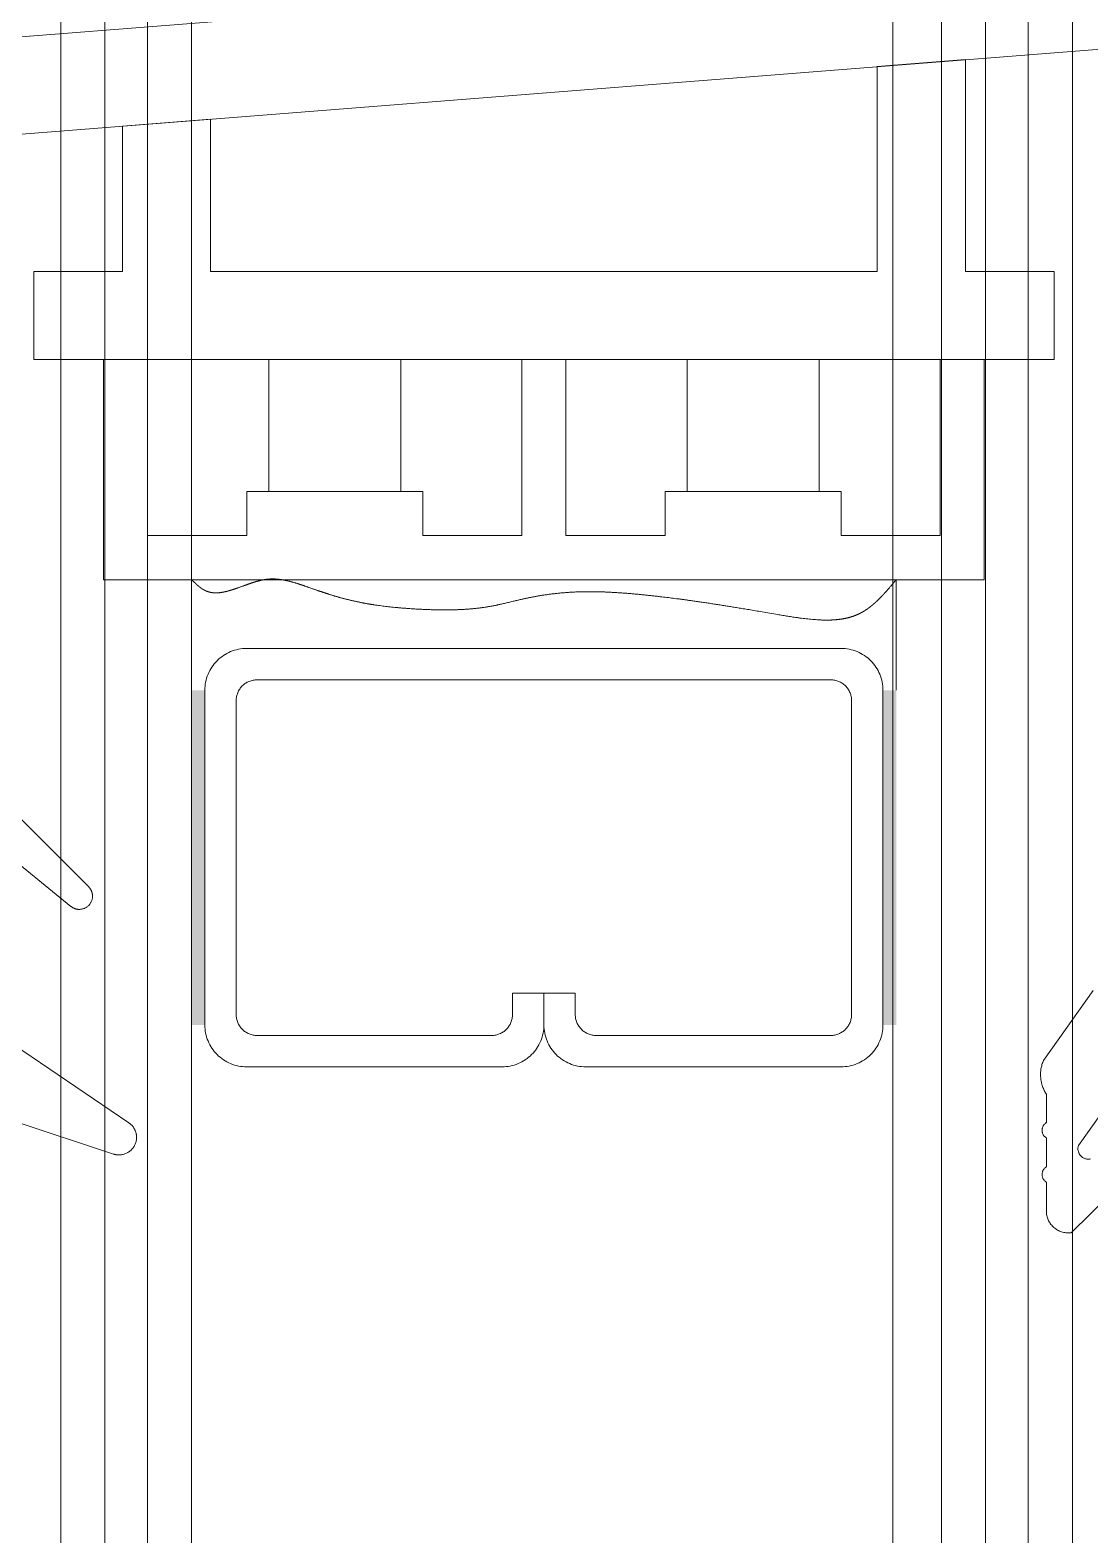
# Model space of a CAD drawing. Header units: metres. Extents: x 1838950 to 1842843, y 5171318 to 5174224.
# Drawn here: x 1841244.86251 to 1841244.88657, y 5171399.23167 to 5171399.26584 of the extents above; entities that cross this region are included whole.
import ezdxf

# ---------------------------------------------------------------- set-up
doc = ezdxf.new("R2010")
doc.units = ezdxf.units.M
doc.header["$LTSCALE"] = 0.0254
doc.layers.add('00 CHAZAL Coupe A.5', color=7, linetype='Continuous', lineweight=18)

# ---------------------------------------------------------------- blocks, each defined once
blk = doc.blocks.new('Groupe-1951-1')
at = {"layer": '00 CHAZAL Coupe A.5', "color": 9, "linetype": 'Continuous', "lineweight": 5, "true_color": 0xbbbbbb}
for p, q in [((1841244.863202, 5171399.298592), (1841244.863202, 5171397.284807)), ((1841244.864202, 5171399.298592), (1841244.864202, 5171397.283831)), ((1841244.865175, 5171399.298592), (1841244.865175, 5171397.283831)), ((1841244.883202, 5171399.298592), (1841244.883202, 5171397.313807)), ((1841244.884202, 5171399.298592), (1841244.884202, 5171397.277807)), ((1841244.885175, 5171399.298592), (1841244.885175, 5171397.313807))]:
    blk.add_line(p, q, dxfattribs=at)
at = {"layer": '00 CHAZAL Coupe A.5', "color": 7, "linetype": 'Continuous', "lineweight": 5}
for p, q in [((1841244.881745, 5171399.265008), (1841244.883745, 5171399.265166)), ((1841244.883745, 5171399.265166), (1841244.883745, 5171399.260358)), ((1841244.881745, 5171399.260358), (1841244.881745, 5171399.265008)), ((1841244.864604, 5171399.263656), (1841244.866604, 5171399.263814)), ((1841244.866604, 5171399.263814), (1841244.866604, 5171399.260358)), ((1841244.864604, 5171399.260358), (1841244.864604, 5171399.263656)), ((1841244.862589, 5171399.258358), (1841244.862589, 5171399.260358)), ((1841244.862589, 5171399.260358), (1841244.864604, 5171399.260358)), ((1841244.866604, 5171399.260358), (1841244.881745, 5171399.260358)), ((1841244.883745, 5171399.260358), (1841244.88576, 5171399.260358)), ((1841244.88576, 5171399.260358), (1841244.88576, 5171399.258358)), ((1841244.88576, 5171399.258358), (1841244.862589, 5171399.258358)), ((1841244.865175, 5171399.258358), (1841244.864175, 5171399.258358)), ((1841244.864175, 5171399.258358), (1841244.864175, 5171399.253358)), ((1841244.884175, 5171399.258358), (1841244.864175, 5171399.258358)), ((1841244.864175, 5171399.258358), (1841244.864175, 5171399.253358)), ((1841244.865175, 5171399.254358), (1841244.865175, 5171399.258358)), ((1841244.865175, 5171399.254358), (1841244.865175, 5171399.258358)), ((1841244.867925, 5171399.255358), (1841244.867925, 5171399.258358)), ((1841244.870925, 5171399.255358), (1841244.870925, 5171399.258358)), ((1841244.874675, 5171399.258358), (1841244.873675, 5171399.258358)), ((1841244.873675, 5171399.258358), (1841244.873675, 5171399.254358)), ((1841244.873675, 5171399.258358), (1841244.873675, 5171399.254358)), ((1841244.874675, 5171399.254358), (1841244.874675, 5171399.258358)), ((1841244.874675, 5171399.254358), (1841244.874675, 5171399.258358)), ((1841244.877425, 5171399.255358), (1841244.877425, 5171399.258358)), ((1841244.880425, 5171399.255358), (1841244.880425, 5171399.258358)), ((1841244.884175, 5171399.258358), (1841244.883175, 5171399.258358)), ((1841244.883175, 5171399.258358), (1841244.883175, 5171399.254358)), ((1841244.883175, 5171399.258358), (1841244.883175, 5171399.254358)), ((1841244.884175, 5171399.253358), (1841244.884175, 5171399.258358)), ((1841244.884175, 5171399.253358), (1841244.884175, 5171399.258358)), ((1841244.871425, 5171399.255358), (1841244.867425, 5171399.255358)), ((1841244.867425, 5171399.255358), (1841244.867425, 5171399.254358)), ((1841244.867425, 5171399.255358), (1841244.871425, 5171399.255358)), ((1841244.867425, 5171399.254358), (1841244.867425, 5171399.255358)), ((1841244.871425, 5171399.254358), (1841244.871425, 5171399.255358)), ((1841244.871425, 5171399.254358), (1841244.871425, 5171399.255358)), ((1841244.880925, 5171399.255358), (1841244.876925, 5171399.255358)), ((1841244.876925, 5171399.255358), (1841244.876925, 5171399.254358)), ((1841244.880925, 5171399.255358), (1841244.876925, 5171399.255358)), ((1841244.876925, 5171399.254358), (1841244.876925, 5171399.255358)), ((1841244.880925, 5171399.254358), (1841244.880925, 5171399.255358)), ((1841244.880925, 5171399.254358), (1841244.880925, 5171399.255358)), ((1841244.867425, 5171399.254358), (1841244.865175, 5171399.254358)), ((1841244.867425, 5171399.254358), (1841244.865175, 5171399.254358)), ((1841244.873675, 5171399.254358), (1841244.871425, 5171399.254358)), ((1841244.873675, 5171399.254358), (1841244.871425, 5171399.254358)), ((1841244.876925, 5171399.254358), (1841244.874675, 5171399.254358)), ((1841244.876925, 5171399.254358), (1841244.874675, 5171399.254358)), ((1841244.883175, 5171399.254358), (1841244.880925, 5171399.254358)), ((1841244.883175, 5171399.254358), (1841244.880925, 5171399.254358)), ((1841244.864175, 5171399.253358), (1841244.884175, 5171399.253358)), ((1841244.864175, 5171399.253358), (1841244.884175, 5171399.253358)), ((1841244.884175, 5171399.253358), (1841244.864175, 5171399.253358)), ((1841244.866175, 5171399.250847), (1841244.866175, 5171399.253358)), ((1841244.882175, 5171399.250847), (1841244.882175, 5171399.253358))]:
    blk.add_line(p, q, dxfattribs=at)
at = {"layer": '00 CHAZAL Coupe A.5', "color": 7, "linetype": 'Continuous', "lineweight": 5, "flags": 128}
for points in [[(1841244.888846, 5171399.265566), (1841244.853662, 5171399.262796)], [(1841244.854387, 5171399.265873), (1841244.854375, 5171399.265802), (1841244.854362, 5171399.265731), (1841244.854348, 5171399.26566), (1841244.854332, 5171399.26559), (1841244.854314, 5171399.26552), (1841244.854295, 5171399.26545), (1841244.854275, 5171399.265381), (1841244.854253, 5171399.265312), (1841244.85423, 5171399.265244), (1841244.854205, 5171399.265176), (1841244.854179, 5171399.265108), (1841244.854151, 5171399.265042), (1841244.861525, 5171399.265622), (1841244.890464, 5171399.2679)], [(1841244.88576, 5171399.258358), (1841244.88576, 5171399.260358), (1841244.883745, 5171399.260358), (1841244.883745, 5171399.265166), (1841244.881745, 5171399.265008), (1841244.881745, 5171399.260358), (1841244.866604, 5171399.260358), (1841244.866604, 5171399.263814), (1841244.864604, 5171399.263656), (1841244.864604, 5171399.260358), (1841244.862589, 5171399.260358), (1841244.862589, 5171399.258358), (1841244.88576, 5171399.258358)], [(1841244.874175, 5171399.243969), (1841244.874175, 5171399.243247), (1841244.874176, 5171399.243201), (1841244.874179, 5171399.243154), (1841244.874185, 5171399.243108), (1841244.874193, 5171399.243062), (1841244.874203, 5171399.243017), (1841244.874216, 5171399.242972), (1841244.87423, 5171399.242927), (1841244.874247, 5171399.242884), (1841244.874266, 5171399.242841), (1841244.874287, 5171399.2428), (1841244.87431, 5171399.242759), (1841244.874335, 5171399.24272), (1841244.874362, 5171399.242681), (1841244.87439, 5171399.242645), (1841244.874421, 5171399.242609), (1841244.874453, 5171399.242576), (1841244.874487, 5171399.242543), (1841244.874522, 5171399.242513), (1841244.874559, 5171399.242484), (1841244.874597, 5171399.242457), (1841244.874636, 5171399.242433), (1841244.874677, 5171399.24241), (1841244.874718, 5171399.242389), (1841244.874761, 5171399.24237), (1841244.874805, 5171399.242353), (1841244.874849, 5171399.242338), (1841244.874894, 5171399.242326), (1841244.874939, 5171399.242316), (1841244.874985, 5171399.242308), (1841244.875031, 5171399.242302), (1841244.875078, 5171399.242299), (1841244.875125, 5171399.242297), (1841244.880925, 5171399.242297), (1841244.880971, 5171399.242299), (1841244.881018, 5171399.242302), (1841244.881064, 5171399.242308), (1841244.88111, 5171399.242316), (1841244.881155, 5171399.242326), (1841244.8812, 5171399.242338), (1841244.881245, 5171399.242353), (1841244.881288, 5171399.24237), (1841244.881331, 5171399.242389), (1841244.881372, 5171399.24241), (1841244.881413, 5171399.242433), (1841244.881452, 5171399.242457), (1841244.881491, 5171399.242484), (1841244.881527, 5171399.242513), (1841244.881563, 5171399.242543), (1841244.881596, 5171399.242576), (1841244.881629, 5171399.242609), (1841244.881659, 5171399.242645), (1841244.881688, 5171399.242681), (1841244.881715, 5171399.24272), (1841244.881739, 5171399.242759), (1841244.881762, 5171399.2428), (1841244.881783, 5171399.242841), (1841244.881802, 5171399.242884), (1841244.881819, 5171399.242927), (1841244.881834, 5171399.242972), (1841244.881846, 5171399.243017), (1841244.881856, 5171399.243062), (1841244.881864, 5171399.243108), (1841244.88187, 5171399.243154), (1841244.881873, 5171399.243201), (1841244.881875, 5171399.243247), (1841244.881875, 5171399.250847), (1841244.881873, 5171399.250894), (1841244.88187, 5171399.25094), (1841244.881864, 5171399.250987), (1841244.881856, 5171399.251033), (1841244.881846, 5171399.251078), (1841244.881834, 5171399.251123), (1841244.881819, 5171399.251167), (1841244.881802, 5171399.251211), (1841244.881783, 5171399.251254), (1841244.881762, 5171399.251295), (1841244.881739, 5171399.251336), (1841244.881715, 5171399.251375), (1841244.881688, 5171399.251413), (1841244.881659, 5171399.25145), (1841244.881629, 5171399.251485), (1841244.881596, 5171399.251519), (1841244.881563, 5171399.251551), (1841244.881527, 5171399.251582), (1841244.881491, 5171399.25161), (1841244.881452, 5171399.251637), (1841244.881413, 5171399.251662), (1841244.881372, 5171399.251685), (1841244.881331, 5171399.251706), (1841244.881288, 5171399.251725), (1841244.881245, 5171399.251742), (1841244.8812, 5171399.251756), (1841244.881155, 5171399.251769), (1841244.88111, 5171399.251779), (1841244.881064, 5171399.251787), (1841244.881018, 5171399.251793), (1841244.880971, 5171399.251796), (1841244.880925, 5171399.251797), (1841244.867425, 5171399.251797), (1841244.867378, 5171399.251796), (1841244.867331, 5171399.251793), (1841244.867285, 5171399.251787), (1841244.867239, 5171399.251779), (1841244.867194, 5171399.251769), (1841244.867149, 5171399.251756), (1841244.867105, 5171399.251742), (1841244.867061, 5171399.251725), (1841244.867018, 5171399.251706), (1841244.866977, 5171399.251685), (1841244.866936, 5171399.251662), (1841244.866897, 5171399.251637), (1841244.866859, 5171399.25161), (1841244.866822, 5171399.251582), (1841244.866787, 5171399.251551), (1841244.866753, 5171399.251519), (1841244.866721, 5171399.251485), (1841244.86669, 5171399.25145), (1841244.866662, 5171399.251413), (1841244.866635, 5171399.251375), (1841244.86661, 5171399.251336), (1841244.866587, 5171399.251295), (1841244.866566, 5171399.251254), (1841244.866547, 5171399.251211), (1841244.86653, 5171399.251167), (1841244.866516, 5171399.251123), (1841244.866503, 5171399.251078), (1841244.866493, 5171399.251033), (1841244.866485, 5171399.250987), (1841244.866479, 5171399.25094), (1841244.866476, 5171399.250894), (1841244.866475, 5171399.250847), (1841244.866475, 5171399.243247), (1841244.866476, 5171399.243201), (1841244.866479, 5171399.243154), (1841244.866485, 5171399.243108), (1841244.866493, 5171399.243062), (1841244.866503, 5171399.243017), (1841244.866516, 5171399.242972), (1841244.86653, 5171399.242927), (1841244.866547, 5171399.242884), (1841244.866566, 5171399.242841), (1841244.866587, 5171399.2428), (1841244.86661, 5171399.242759), (1841244.866635, 5171399.24272), (1841244.866662, 5171399.242681), (1841244.86669, 5171399.242645), (1841244.866721, 5171399.242609), (1841244.866753, 5171399.242576), (1841244.866787, 5171399.242543), (1841244.866822, 5171399.242513), (1841244.866859, 5171399.242484), (1841244.866897, 5171399.242457), (1841244.866936, 5171399.242433), (1841244.866977, 5171399.24241), (1841244.867018, 5171399.242389), (1841244.867061, 5171399.24237), (1841244.867105, 5171399.242353), (1841244.867149, 5171399.242338), (1841244.867194, 5171399.242326), (1841244.867239, 5171399.242316), (1841244.867285, 5171399.242308), (1841244.867331, 5171399.242302), (1841244.867378, 5171399.242299), (1841244.867425, 5171399.242297), (1841244.873225, 5171399.242297), (1841244.873271, 5171399.242299), (1841244.873318, 5171399.242302), (1841244.873364, 5171399.242308), (1841244.87341, 5171399.242316), (1841244.873455, 5171399.242326), (1841244.8735, 5171399.242338), (1841244.873545, 5171399.242353), (1841244.873588, 5171399.24237), (1841244.873631, 5171399.242389), (1841244.873672, 5171399.24241), (1841244.873713, 5171399.242433), (1841244.873752, 5171399.242457), (1841244.873791, 5171399.242484), (1841244.873827, 5171399.242513), (1841244.873863, 5171399.242543), (1841244.873896, 5171399.242576), (1841244.873929, 5171399.242609), (1841244.873959, 5171399.242645), (1841244.873988, 5171399.242681), (1841244.874015, 5171399.24272), (1841244.874039, 5171399.242759), (1841244.874062, 5171399.2428), (1841244.874083, 5171399.242841), (1841244.874102, 5171399.242884), (1841244.874119, 5171399.242927), (1841244.874134, 5171399.242972), (1841244.874146, 5171399.243017), (1841244.874156, 5171399.243062), (1841244.874164, 5171399.243108), (1841244.87417, 5171399.243154), (1841244.874173, 5171399.243201), (1841244.874175, 5171399.243247)], [(1841244.873462, 5171399.243969), (1841244.873462, 5171399.243485), (1841244.873462, 5171399.243462), (1841244.87346, 5171399.243438), (1841244.873457, 5171399.243415), (1841244.873453, 5171399.243392), (1841244.873448, 5171399.243369), (1841244.873442, 5171399.243347), (1841244.873434, 5171399.243325), (1841244.873426, 5171399.243303), (1841244.873417, 5171399.243282), (1841244.873406, 5171399.243261), (1841244.873395, 5171399.243241), (1841244.873382, 5171399.243221), (1841244.873369, 5171399.243202), (1841244.873354, 5171399.243184), (1841244.873339, 5171399.243166), (1841244.873323, 5171399.243149), (1841244.873306, 5171399.243133), (1841244.873288, 5171399.243118), (1841244.87327, 5171399.243103), (1841244.873251, 5171399.24309), (1841244.873231, 5171399.243077), (1841244.873211, 5171399.243066), (1841244.87319, 5171399.243055), (1841244.873169, 5171399.243046), (1841244.873147, 5171399.243038), (1841244.873125, 5171399.24303), (1841244.873103, 5171399.243024), (1841244.87308, 5171399.243019), (1841244.873057, 5171399.243015), (1841244.873034, 5171399.243012), (1841244.87301, 5171399.24301), (1841244.872987, 5171399.24301), (1841244.867662, 5171399.24301), (1841244.867639, 5171399.24301), (1841244.867616, 5171399.243012), (1841244.867592, 5171399.243015), (1841244.867569, 5171399.243019), (1841244.867547, 5171399.243024), (1841244.867524, 5171399.24303), (1841244.867502, 5171399.243038), (1841244.86748, 5171399.243046), (1841244.867459, 5171399.243055), (1841244.867438, 5171399.243066), (1841244.867418, 5171399.243077), (1841244.867398, 5171399.24309), (1841244.867379, 5171399.243103), (1841244.867361, 5171399.243118), (1841244.867343, 5171399.243133), (1841244.867326, 5171399.243149), (1841244.86731, 5171399.243166), (1841244.867295, 5171399.243184), (1841244.867281, 5171399.243202), (1841244.867267, 5171399.243221), (1841244.867255, 5171399.243241), (1841244.867243, 5171399.243261), (1841244.867233, 5171399.243282), (1841244.867223, 5171399.243303), (1841244.867215, 5171399.243325), (1841244.867208, 5171399.243347), (1841244.867201, 5171399.243369), (1841244.867196, 5171399.243392), (1841244.867192, 5171399.243415), (1841244.867189, 5171399.243438), (1841244.867188, 5171399.243462), (1841244.867187, 5171399.243485), (1841244.867187, 5171399.25061), (1841244.867188, 5171399.250633), (1841244.867189, 5171399.250656), (1841244.867192, 5171399.25068), (1841244.867196, 5171399.250703), (1841244.867201, 5171399.250725), (1841244.867208, 5171399.250748), (1841244.867215, 5171399.25077), (1841244.867223, 5171399.250792), (1841244.867233, 5171399.250813), (1841244.867243, 5171399.250834), (1841244.867255, 5171399.250854), (1841244.867267, 5171399.250874), (1841244.867281, 5171399.250893), (1841244.867295, 5171399.250911), (1841244.86731, 5171399.250929), (1841244.867326, 5171399.250946), (1841244.867343, 5171399.250962), (1841244.867361, 5171399.250977), (1841244.867379, 5171399.250991), (1841244.867398, 5171399.251005), (1841244.867418, 5171399.251017), (1841244.867438, 5171399.251029), (1841244.867459, 5171399.251039), (1841244.86748, 5171399.251049), (1841244.867502, 5171399.251057), (1841244.867524, 5171399.251064), (1841244.867547, 5171399.251071), (1841244.867569, 5171399.251076), (1841244.867592, 5171399.25108), (1841244.867616, 5171399.251083), (1841244.867639, 5171399.251084), (1841244.867662, 5171399.251085), (1841244.880687, 5171399.251085), (1841244.88071, 5171399.251084), (1841244.880734, 5171399.251083), (1841244.880757, 5171399.25108), (1841244.88078, 5171399.251076), (1841244.880803, 5171399.251071), (1841244.880825, 5171399.251064), (1841244.880847, 5171399.251057), (1841244.880869, 5171399.251049), (1841244.88089, 5171399.251039), (1841244.880911, 5171399.251029), (1841244.880931, 5171399.251017), (1841244.880951, 5171399.251005), (1841244.88097, 5171399.250991), (1841244.880988, 5171399.250977), (1841244.881006, 5171399.250962), (1841244.881023, 5171399.250946), (1841244.881039, 5171399.250929), (1841244.881054, 5171399.250911), (1841244.881069, 5171399.250893), (1841244.881082, 5171399.250874), (1841244.881095, 5171399.250854), (1841244.881106, 5171399.250834), (1841244.881117, 5171399.250813), (1841244.881126, 5171399.250792), (1841244.881134, 5171399.25077), (1841244.881142, 5171399.250748), (1841244.881148, 5171399.250725), (1841244.881153, 5171399.250703), (1841244.881157, 5171399.25068), (1841244.88116, 5171399.250656), (1841244.881162, 5171399.250633), (1841244.881162, 5171399.25061), (1841244.881162, 5171399.243485), (1841244.881162, 5171399.243462), (1841244.88116, 5171399.243438), (1841244.881157, 5171399.243415), (1841244.881153, 5171399.243392), (1841244.881148, 5171399.243369), (1841244.881142, 5171399.243347), (1841244.881134, 5171399.243325), (1841244.881126, 5171399.243303), (1841244.881117, 5171399.243282), (1841244.881106, 5171399.243261), (1841244.881095, 5171399.243241), (1841244.881082, 5171399.243221), (1841244.881069, 5171399.243202), (1841244.881054, 5171399.243184), (1841244.881039, 5171399.243166), (1841244.881023, 5171399.243149), (1841244.881006, 5171399.243133), (1841244.880988, 5171399.243118), (1841244.88097, 5171399.243103), (1841244.880951, 5171399.24309), (1841244.880931, 5171399.243077), (1841244.880911, 5171399.243066), (1841244.88089, 5171399.243055), (1841244.880869, 5171399.243046), (1841244.880847, 5171399.243038), (1841244.880825, 5171399.24303), (1841244.880803, 5171399.243024), (1841244.88078, 5171399.243019), (1841244.880757, 5171399.243015), (1841244.880734, 5171399.243012), (1841244.88071, 5171399.24301), (1841244.880687, 5171399.24301), (1841244.875362, 5171399.24301), (1841244.875339, 5171399.24301), (1841244.875316, 5171399.243012), (1841244.875292, 5171399.243015), (1841244.875269, 5171399.243019), (1841244.875247, 5171399.243024), (1841244.875224, 5171399.24303), (1841244.875202, 5171399.243038), (1841244.87518, 5171399.243046), (1841244.875159, 5171399.243055), (1841244.875138, 5171399.243066), (1841244.875118, 5171399.243077), (1841244.875098, 5171399.24309), (1841244.875079, 5171399.243103), (1841244.875061, 5171399.243118), (1841244.875043, 5171399.243133), (1841244.875026, 5171399.243149), (1841244.87501, 5171399.243166), (1841244.874995, 5171399.243184), (1841244.874981, 5171399.243202), (1841244.874967, 5171399.243221), (1841244.874955, 5171399.243241), (1841244.874943, 5171399.243261), (1841244.874933, 5171399.243282), (1841244.874923, 5171399.243303), (1841244.874915, 5171399.243325), (1841244.874908, 5171399.243347), (1841244.874901, 5171399.243369), (1841244.874896, 5171399.243392), (1841244.874892, 5171399.243415), (1841244.874889, 5171399.243438), (1841244.874888, 5171399.243462), (1841244.874887, 5171399.243485), (1841244.874887, 5171399.243969), (1841244.873462, 5171399.243969)]]:
    blk.add_lwpolyline(points, dxfattribs=at)
at = {"layer": '00 CHAZAL Coupe A.5', "color": 9, "linetype": 'Continuous', "lineweight": 5, "true_color": 0xbbbbbb, "flags": 128}
for points in [[(1841244.866175, 5171397.283831), (1841244.862102, 5171397.283831), (1841244.862102, 5171399.298592), (1841244.866175, 5171399.298592)], [(1841244.886175, 5171397.283807), (1841244.882102, 5171397.283807), (1841244.882102, 5171399.298592), (1841244.886175, 5171399.298592)]]:
    blk.add_lwpolyline(points, close=True, dxfattribs=at)
for points in [[(1841244.859925, 5171399.248796), (1841244.863435, 5171399.24594), (1841244.86344, 5171399.245936), (1841244.863445, 5171399.245932), (1841244.863451, 5171399.245928), (1841244.863456, 5171399.245924), (1841244.863461, 5171399.245921), (1841244.863467, 5171399.245917), (1841244.863472, 5171399.245914), (1841244.863478, 5171399.245911), (1841244.863483, 5171399.245908), (1841244.863489, 5171399.245905), (1841244.863495, 5171399.245902), (1841244.8635, 5171399.245899), (1841244.863506, 5171399.245897), (1841244.863512, 5171399.245894), (1841244.863518, 5171399.245892), (1841244.863524, 5171399.24589), (1841244.86353, 5171399.245887), (1841244.863536, 5171399.245886), (1841244.863542, 5171399.245884), (1841244.863549, 5171399.245882), (1841244.863555, 5171399.24588), (1841244.863561, 5171399.245879), (1841244.863567, 5171399.245878), (1841244.863574, 5171399.245877), (1841244.86358, 5171399.245876), (1841244.863586, 5171399.245875), (1841244.863593, 5171399.245874), (1841244.863599, 5171399.245873), (1841244.863605, 5171399.245873), (1841244.863612, 5171399.245873), (1841244.863618, 5171399.245872), (1841244.863625, 5171399.245872), (1841244.863639, 5171399.245873), (1841244.863654, 5171399.245874), (1841244.863669, 5171399.245875), (1841244.863683, 5171399.245878), (1841244.863698, 5171399.245881), (1841244.863712, 5171399.245885), (1841244.863726, 5171399.24589), (1841244.863739, 5171399.245895), (1841244.863753, 5171399.245901), (1841244.863766, 5171399.245908), (1841244.863779, 5171399.245915), (1841244.863791, 5171399.245923), (1841244.863803, 5171399.245931), (1841244.863815, 5171399.24594), (1841244.863826, 5171399.24595), (1841244.863837, 5171399.24596), (1841244.863847, 5171399.245971), (1841244.863857, 5171399.245982), (1841244.863866, 5171399.245994), (1841244.863874, 5171399.246006), (1841244.863882, 5171399.246018), (1841244.863889, 5171399.246031), (1841244.863896, 5171399.246044), (1841244.863902, 5171399.246057), (1841244.863907, 5171399.246071), (1841244.863912, 5171399.246085), (1841244.863916, 5171399.246099), (1841244.863919, 5171399.246114), (1841244.863921, 5171399.246128), (1841244.863923, 5171399.246143), (1841244.863924, 5171399.246158), (1841244.863925, 5171399.246172), (1841244.863925, 5171399.24618), (1841244.863924, 5171399.246187), (1841244.863924, 5171399.246194), (1841244.863923, 5171399.246202), (1841244.863922, 5171399.246209), (1841244.863921, 5171399.246216), (1841244.86392, 5171399.246224), (1841244.863919, 5171399.246231), (1841244.863917, 5171399.246238), (1841244.863916, 5171399.246245), (1841244.863914, 5171399.246252), (1841244.863912, 5171399.246259), (1841244.863909, 5171399.246266), (1841244.863907, 5171399.246273), (1841244.863905, 5171399.24628), (1841244.863902, 5171399.246287), (1841244.863899, 5171399.246294), (1841244.863896, 5171399.246301), (1841244.863893, 5171399.246307), (1841244.863889, 5171399.246314), (1841244.863886, 5171399.24632), (1841244.863882, 5171399.246326), (1841244.863878, 5171399.246333), (1841244.863874, 5171399.246339), (1841244.86387, 5171399.246345), (1841244.863866, 5171399.246351), (1841244.863861, 5171399.246357), (1841244.863857, 5171399.246363), (1841244.863852, 5171399.246368), (1841244.863847, 5171399.246374), (1841244.863842, 5171399.246379), (1841244.863837, 5171399.246384), (1841244.859925, 5171399.250296)], [(1841244.886314, 5171399.240512), (1841244.886839, 5171399.241244)], [(1841244.886647, 5171399.244033), (1841244.885519, 5171399.242442), (1841244.885509, 5171399.242419), (1841244.885501, 5171399.242396), (1841244.885493, 5171399.242372), (1841244.885485, 5171399.242348), (1841244.885479, 5171399.242323), (1841244.885473, 5171399.242299), (1841244.885468, 5171399.242274), (1841244.885463, 5171399.24225), (1841244.88546, 5171399.242225), (1841244.885457, 5171399.2422), (1841244.885455, 5171399.242175), (1841244.885454, 5171399.24215), (1841244.885453, 5171399.242124), (1841244.885454, 5171399.242099), (1841244.885455, 5171399.242074), (1841244.885457, 5171399.242049), (1841244.885459, 5171399.242024), (1841244.885463, 5171399.241999), (1841244.885467, 5171399.241974), (1841244.885472, 5171399.24195), (1841244.885477, 5171399.241925), (1841244.885484, 5171399.241901), (1841244.885491, 5171399.241877), (1841244.885499, 5171399.241853), (1841244.885507, 5171399.241829), (1841244.885517, 5171399.241806), (1841244.885527, 5171399.241783), (1841244.885537, 5171399.24176), (1841244.885549, 5171399.241738), (1841244.885561, 5171399.241716), (1841244.885574, 5171399.241694), (1841244.885587, 5171399.241673), (1841244.885587, 5171399.241029), (1841244.885576, 5171399.241022), (1841244.885566, 5171399.241015), (1841244.885556, 5171399.241006), (1841244.885546, 5171399.240997), (1841244.885537, 5171399.240988), (1841244.885529, 5171399.240978), (1841244.885521, 5171399.240967), (1841244.885514, 5171399.240956), (1841244.885508, 5171399.240944), (1841244.885503, 5171399.240932), (1841244.885498, 5171399.24092), (1841244.885494, 5171399.240908), (1841244.885491, 5171399.240895), (1841244.885489, 5171399.240882), (1841244.885488, 5171399.240869), (1841244.885487, 5171399.240856), (1841244.885488, 5171399.240843), (1841244.885489, 5171399.24083), (1841244.885491, 5171399.240817), (1841244.885494, 5171399.240804), (1841244.885498, 5171399.240792), (1841244.885503, 5171399.240779), (1841244.885508, 5171399.240767), (1841244.885514, 5171399.240756), (1841244.885521, 5171399.240745), (1841244.885529, 5171399.240734), (1841244.885537, 5171399.240724), (1841244.885546, 5171399.240714), (1841244.885556, 5171399.240706), (1841244.885566, 5171399.240697), (1841244.885576, 5171399.24069), (1841244.885587, 5171399.240683), (1841244.885588, 5171399.240027), (1841244.885576, 5171399.24002), (1841244.885566, 5171399.240012), (1841244.885556, 5171399.240004), (1841244.885546, 5171399.239995), (1841244.885537, 5171399.239985), (1841244.885529, 5171399.239975), (1841244.885521, 5171399.239965), (1841244.885514, 5171399.239954), (1841244.885508, 5171399.239942), (1841244.885503, 5171399.23993), (1841244.885498, 5171399.239918), (1841244.885494, 5171399.239905), (1841244.885491, 5171399.239893), (1841244.885489, 5171399.23988), (1841244.885488, 5171399.239867), (1841244.885488, 5171399.239854), (1841244.885488, 5171399.23984), (1841244.885489, 5171399.239827), (1841244.885491, 5171399.239815), (1841244.885494, 5171399.239802), (1841244.885498, 5171399.239789), (1841244.885503, 5171399.239777), (1841244.885508, 5171399.239765), (1841244.885514, 5171399.239754), (1841244.885521, 5171399.239742), (1841244.885529, 5171399.239732), (1841244.885537, 5171399.239722), (1841244.885546, 5171399.239712), (1841244.885556, 5171399.239703), (1841244.885566, 5171399.239695), (1841244.885576, 5171399.239687), (1841244.885588, 5171399.23968), (1841244.885588, 5171399.238968), (1841244.885591, 5171399.238943), (1841244.885596, 5171399.238919), (1841244.885602, 5171399.238895), (1841244.885609, 5171399.238871), (1841244.885617, 5171399.238848), (1841244.885627, 5171399.238825), (1841244.885637, 5171399.238802), (1841244.885649, 5171399.238781), (1841244.885661, 5171399.238759), (1841244.885675, 5171399.238739), (1841244.88569, 5171399.238719), (1841244.885706, 5171399.238699), (1841244.885722, 5171399.238681), (1841244.88574, 5171399.238664), (1841244.885758, 5171399.238647), (1841244.885778, 5171399.238631), (1841244.885798, 5171399.238616), (1841244.885818, 5171399.238603), (1841244.88584, 5171399.23859), (1841244.885861, 5171399.238578), (1841244.885884, 5171399.238568), (1841244.885907, 5171399.238559), (1841244.88593, 5171399.23855), (1841244.885954, 5171399.238543), (1841244.885978, 5171399.238537), (1841244.886003, 5171399.238533), (1841244.886027, 5171399.238529), (1841244.886052, 5171399.238527), (1841244.886077, 5171399.238526), (1841244.886101, 5171399.238526), (1841244.886126, 5171399.238528), (1841244.886151, 5171399.23853), (1841244.887481, 5171399.23984)], [(1841244.886585, 5171399.240205), (1841244.886571, 5171399.240202), (1841244.886557, 5171399.240201), (1841244.886543, 5171399.2402), (1841244.886529, 5171399.240201), (1841244.886514, 5171399.240202), (1841244.886501, 5171399.240204), (1841244.886487, 5171399.240207), (1841244.886473, 5171399.24021), (1841244.88646, 5171399.240215), (1841244.886447, 5171399.24022), (1841244.886434, 5171399.240226), (1841244.886421, 5171399.240232), (1841244.886409, 5171399.24024), (1841244.886398, 5171399.240248), (1841244.886387, 5171399.240257), (1841244.886376, 5171399.240266), (1841244.886366, 5171399.240276), (1841244.886357, 5171399.240287), (1841244.886348, 5171399.240298), (1841244.88634, 5171399.240309), (1841244.886333, 5171399.240321), (1841244.886327, 5171399.240334), (1841244.886321, 5171399.240347), (1841244.886316, 5171399.24036), (1841244.886311, 5171399.240373), (1841244.886308, 5171399.240387), (1841244.886305, 5171399.240401), (1841244.886303, 5171399.240415), (1841244.886302, 5171399.240429), (1841244.886302, 5171399.240443), (1841244.886303, 5171399.240457), (1841244.886304, 5171399.240471), (1841244.886307, 5171399.240485), (1841244.88631, 5171399.240498), (1841244.886314, 5171399.240512)], [(1841244.859925, 5171399.241796), (1841244.864399, 5171399.240317), (1841244.864403, 5171399.240315), (1841244.864407, 5171399.240314), (1841244.86441, 5171399.240313), (1841244.864414, 5171399.240312), (1841244.864418, 5171399.240311), (1841244.864422, 5171399.24031), (1841244.864426, 5171399.240309), (1841244.86443, 5171399.240308), (1841244.864434, 5171399.240307), (1841244.864437, 5171399.240306), (1841244.864441, 5171399.240305), (1841244.864445, 5171399.240304), (1841244.864449, 5171399.240304), (1841244.864453, 5171399.240303), (1841244.864457, 5171399.240302), (1841244.864461, 5171399.240302), (1841244.864465, 5171399.240301), (1841244.864469, 5171399.2403), (1841244.864473, 5171399.2403), (1841244.864477, 5171399.240299), (1841244.864481, 5171399.240299), (1841244.864485, 5171399.240298), (1841244.864489, 5171399.240298), (1841244.864493, 5171399.240298), (1841244.864497, 5171399.240297), (1841244.864501, 5171399.240297), (1841244.864505, 5171399.240297), (1841244.864509, 5171399.240297), (1841244.864513, 5171399.240297), (1841244.864517, 5171399.240297), (1841244.864521, 5171399.240297), (1841244.864525, 5171399.240296), (1841244.864544, 5171399.240297), (1841244.864564, 5171399.240298), (1841244.864583, 5171399.240301), (1841244.864603, 5171399.240304), (1841244.864622, 5171399.240308), (1841244.864641, 5171399.240314), (1841244.864659, 5171399.24032), (1841244.864678, 5171399.240327), (1841244.864696, 5171399.240335), (1841244.864713, 5171399.240344), (1841244.86473, 5171399.240353), (1841244.864747, 5171399.240364), (1841244.864763, 5171399.240375), (1841244.864778, 5171399.240387), (1841244.864793, 5171399.2404), (1841244.864807, 5171399.240414), (1841244.864821, 5171399.240428), (1841244.864834, 5171399.240443), (1841244.864846, 5171399.240458), (1841244.864857, 5171399.240474), (1841244.864868, 5171399.240491), (1841244.864877, 5171399.240508), (1841244.864886, 5171399.240525), (1841244.864894, 5171399.240543), (1841244.864901, 5171399.240562), (1841244.864907, 5171399.24058), (1841244.864913, 5171399.240599), (1841244.864917, 5171399.240618), (1841244.86492, 5171399.240638), (1841244.864923, 5171399.240657), (1841244.864924, 5171399.240677), (1841244.864925, 5171399.240696), (1841244.864924, 5171399.240709), (1841244.864924, 5171399.240721), (1841244.864923, 5171399.240733), (1841244.864922, 5171399.240745), (1841244.86492, 5171399.240757), (1841244.864918, 5171399.240769), (1841244.864916, 5171399.240781), (1841244.864913, 5171399.240793), (1841244.86491, 5171399.240805), (1841244.864906, 5171399.240817), (1841244.864902, 5171399.240828), (1841244.864898, 5171399.24084), (1841244.864894, 5171399.240851), (1841244.864889, 5171399.240862), (1841244.864884, 5171399.240873), (1841244.864878, 5171399.240884), (1841244.864872, 5171399.240895), (1841244.864866, 5171399.240905), (1841244.864859, 5171399.240915), (1841244.864853, 5171399.240925), (1841244.864845, 5171399.240935), (1841244.864838, 5171399.240945), (1841244.86483, 5171399.240954), (1841244.864822, 5171399.240964), (1841244.864814, 5171399.240973), (1841244.864805, 5171399.240981), (1841244.864797, 5171399.24099), (1841244.864788, 5171399.240998), (1841244.864778, 5171399.241006), (1841244.864769, 5171399.241013), (1841244.864759, 5171399.241021), (1841244.864749, 5171399.241028), (1841244.859925, 5171399.244297)]]:
    blk.add_lwpolyline(points, dxfattribs=at)
at = {"layer": '00 CHAZAL Coupe A.5', "color": 9, "linetype": 'Continuous', "lineweight": 5, "true_color": 0xbbbbbb}
blk.add_open_spline([(1841244.882175, 5171399.253358), (1841244.882012, 5171399.253165), (1841244.881945, 5171399.253089), (1841244.881877, 5171399.253014), (1841244.881785, 5171399.252919), (1841244.881691, 5171399.25283), (1841244.881593, 5171399.252747), (1841244.881491, 5171399.252673), (1841244.881412, 5171399.252625), (1841244.881347, 5171399.25259), (1841244.881259, 5171399.25255), (1841244.881172, 5171399.252519), (1841244.881081, 5171399.252493), (1841244.880974, 5171399.25247), (1841244.880863, 5171399.252454), (1841244.880748, 5171399.252444), (1841244.880629, 5171399.25244), (1841244.880506, 5171399.252441), (1841244.880379, 5171399.252447), (1841244.880247, 5171399.252458), (1841244.880111, 5171399.252472), (1841244.879971, 5171399.25249), (1841244.879826, 5171399.252511), (1841244.879677, 5171399.252534), (1841244.879523, 5171399.25256), (1841244.878963, 5171399.252656), (1841244.878545, 5171399.252725), (1841244.87821, 5171399.252779), (1841244.877866, 5171399.252832), (1841244.877518, 5171399.252882), (1841244.877286, 5171399.252914), (1841244.877053, 5171399.252944), (1841244.876823, 5171399.252972), (1841244.876595, 5171399.252998), (1841244.87637, 5171399.253021), (1841244.876149, 5171399.253041), (1841244.875934, 5171399.253058), (1841244.875725, 5171399.253071), (1841244.875523, 5171399.25308), (1841244.875349, 5171399.253085), (1841244.87521, 5171399.253086), (1841244.875025, 5171399.253084), (1841244.874788, 5171399.253074), (1841244.874564, 5171399.253057), (1841244.87435, 5171399.253034), (1841244.874146, 5171399.253005), (1841244.873948, 5171399.252971), (1841244.87378, 5171399.252937), (1841244.873611, 5171399.2529), (1841244.873191, 5171399.252799), (1841244.873051, 5171399.252769), (1841244.872899, 5171399.252742), (1841244.872734, 5171399.252718), (1841244.872551, 5171399.252697), (1841244.872402, 5171399.252686), (1841244.872295, 5171399.25268), (1841244.872133, 5171399.252674), (1841244.871922, 5171399.252672), (1841244.871707, 5171399.252674), (1841244.871367, 5171399.252685), (1841244.871019, 5171399.252709), (1841244.870786, 5171399.252729), (1841244.870614, 5171399.252748), (1841244.870447, 5171399.252769), (1841244.870283, 5171399.252793), (1841244.870104, 5171399.252822), (1841244.869883, 5171399.252868), (1841244.869697, 5171399.252912), (1841244.869523, 5171399.252958), (1841244.86936, 5171399.253006), (1841244.869207, 5171399.253055), (1841244.869098, 5171399.253092), (1841244.868994, 5171399.253127), (1841244.868799, 5171399.253196), (1841244.868705, 5171399.253228), (1841244.868646, 5171399.253248), (1841244.868559, 5171399.253276), (1841244.868473, 5171399.253301), (1841244.86839, 5171399.253324), (1841244.868282, 5171399.253348), (1841244.868202, 5171399.253361), (1841244.868149, 5171399.253368), (1841244.86807, 5171399.253375), (1841244.867965, 5171399.253375), (1841244.867877, 5171399.253367), (1841244.86782, 5171399.253358), (1841244.867757, 5171399.253346), (1841244.867673, 5171399.253325), (1841244.867588, 5171399.2533), (1841244.867504, 5171399.253272), (1841244.867419, 5171399.253242), (1841244.867208, 5171399.253165), (1841244.867145, 5171399.253144), (1841244.867083, 5171399.253124), (1841244.867021, 5171399.253106), (1841244.86696, 5171399.25309), (1841244.86689, 5171399.253075), (1841244.866836, 5171399.253066), (1841244.866792, 5171399.253061), (1841244.866734, 5171399.253058), (1841244.866658, 5171399.253061), (1841244.866585, 5171399.253073), (1841244.866532, 5171399.25309), (1841244.866499, 5171399.253103), (1841244.866464, 5171399.25312), (1841244.866426, 5171399.253142), (1841244.866389, 5171399.253167), (1841244.866353, 5171399.253194), (1841244.866317, 5171399.253224), (1841244.866281, 5171399.253256), (1841244.866246, 5171399.253289), (1841244.866202, 5171399.253331), (1841244.866175, 5171399.253357), (1841244.866175, 5171399.253358)], degree=2, knots=[0, 0, 0, 0.008263, 0.016526, 0.033052, 0.049578, 0.066104, 0.08263, 0.099156, 0.107419, 0.115683, 0.123946, 0.132209, 0.140472, 0.148735, 0.156998, 0.165261, 0.173524, 0.181787, 0.19005, 0.198313, 0.206576, 0.214839, 0.223102, 0.231365, 0.239628, 0.247891, 0.256154, 0.264417, 0.27268, 0.280943, 0.289206, 0.297469, 0.305732, 0.313995, 0.322258, 0.330521, 0.338785, 0.347048, 0.355311, 0.363574, 0.371837, 0.3801, 0.388363, 0.396626, 0.404889, 0.413152, 0.421415, 0.429678, 0.437941, 0.446204, 0.454467, 0.46273, 0.470993, 0.479256, 0.487519, 0.495782, 0.504045, 0.512308, 0.520571, 0.528834, 0.537097, 0.54536, 0.553624, 0.561887, 0.57015, 0.578413, 0.586676, 0.594939, 0.603202, 0.611465, 0.619728, 0.627991, 0.636254, 0.644517, 0.65278, 0.661043, 0.669306, 0.677569, 0.694095, 0.710621, 0.718884, 0.727147, 0.73541, 0.743673, 0.751936, 0.760199, 0.768462, 0.776726, 0.784989, 0.793252, 0.801515, 0.809778, 0.818041, 0.826304, 0.834567, 0.84283, 0.851093, 0.859356, 0.867619, 0.884145, 0.900671, 0.917197, 0.92546, 0.933723, 0.941986, 0.950249, 0.958512, 0.966775, 0.975038, 0.983301, 0.991564, 0.999828, 1, 1, 1], dxfattribs=at)
at = {"layer": '00 CHAZAL Coupe A.5', "color": 7, "linetype": 'Continuous', "lineweight": 5}
for points in [[(1841244.866175, 5171399.243247), (1841244.866475, 5171399.243247), (1841244.866175, 5171399.250847), (1841244.866475, 5171399.250847)], [(1841244.882175, 5171399.243247), (1841244.881875, 5171399.243247), (1841244.882175, 5171399.250847), (1841244.881875, 5171399.250847)]]:
    blk.add_solid(points, dxfattribs=at)

msp = doc.modelspace()

# ---------------------------------------------------------------- block references
at = {"layer": '00 CHAZAL Coupe A.5', "color": 7}
msp.add_blockref('Groupe-1951-1', (0, 0), dxfattribs=at)

doc.saveas('drawing.dxf')
